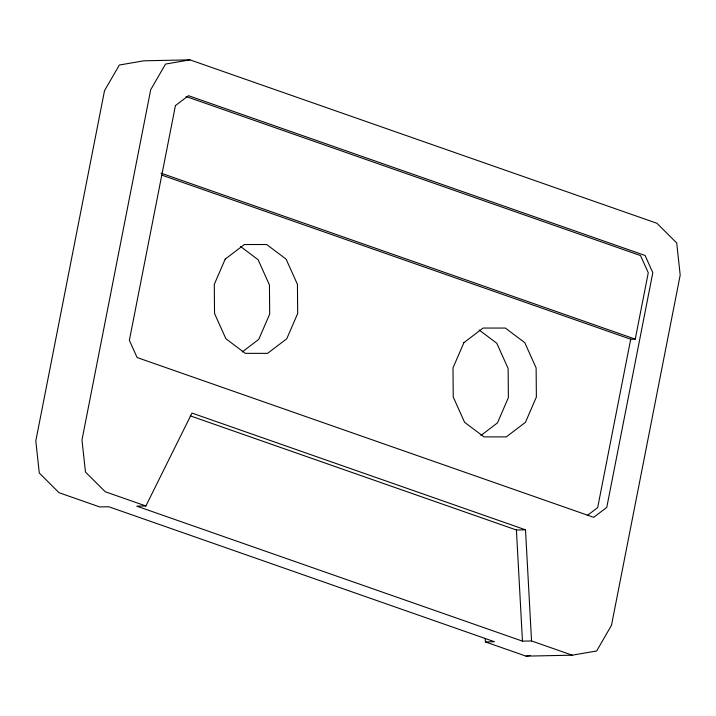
<?xml version="1.0" encoding="UTF-8"?>
<svg xmlns="http://www.w3.org/2000/svg" width="716" height="716" viewBox="0 0 716 716"><rect width="100%" height="100%" fill="white"/><g stroke="black" fill="none" stroke-linecap="round" stroke-linejoin="round"><path stroke-width="1.07" d="M186.044 96.508L640.534 255.576L648.266 272.778L635.253 339.133L630.707 339.223L597.672 507.599L587.227 515.547M531.549 640.954L522.465 641.142L136.801 506.167L145.885 505.979L191.96 413.078L525.508 529.813L531.549 640.954L572.2 655.185L596.661 650.969L611.482 625.319L680.2 275.042L676.701 242.975L656.939 223.285L189.973 59.858L143.8 60.815L119.339 65.031L104.518 90.681L35.8 440.958L39.299 473.025L59.061 492.715L99.712 506.937L108.805 506.749L494.47 641.733L485.376 641.921L485.197 638.582M242.205 351.95L258.762 339.357L269.681 314.109L269.44 284.95L258.082 259.693L240.433 246.429M480.901 435.489L497.459 422.896L508.378 397.649L508.127 368.489L496.779 343.233L479.129 329.969M189.973 59.858L165.521 64.073L150.7 89.724L81.973 440L85.472 472.059L105.234 491.749L145.885 505.979M485.376 641.921L526.027 656.142L530.279 655.409M190.259 415.853L516.415 530.001L525.508 529.813M526.027 656.142L572.2 655.185M161.028 173.156L635.253 339.133M161.753 175.098L630.707 339.223M516.415 530.001L522.465 641.142M175.429 105.601L129.372 340.333L137.114 357.535L593.707 517.337L606.765 507.411L652.813 272.68L645.08 255.478L188.487 95.676L175.429 105.601M225.218 259.094L214.29 284.341L214.54 313.501L225.898 338.757L245.311 353.346L267.587 353.355L286.758 338.775L297.677 313.527L297.435 284.368L286.078 259.111L266.665 244.523L244.389 244.514L225.218 259.094M463.914 342.633L452.986 367.881L453.237 397.04L464.586 422.297L484.007 436.885L506.284 436.894L525.455 422.315L536.373 397.067L536.123 367.908L524.774 342.651L505.353 328.062L483.076 328.053L463.914 342.633"/></g></svg>
